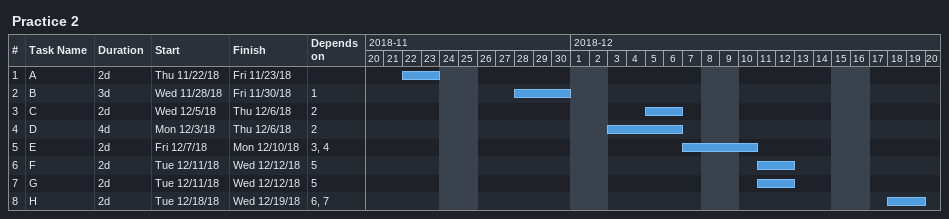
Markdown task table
Practice 2

| ID | Task | Duration | Start | Finish | Predecessors |
|---|---|---|---|---|---|
| 1 | A | 2d | 2018-11-22 | 2018-11-23 |  |
| 2 | B | 3d | 2018-11-28 | 2018-11-30 | 1 |
| 3 | C | 2d | 2018-12-05 | 2018-12-06 | 2 |
| 4 | D | 4d | 2018-12-03 | 2018-12-06 | 2 |
| 5 | E | 2d | 2018-12-07 | 2018-12-10 | 3, 4 |
| 6 | F | 2d | 2018-12-11 | 2018-12-12 | 5 |
| 7 | G | 2d | 2018-12-11 | 2018-12-12 | 5 |
| 8 | H | 2d | 2018-12-18 | 2018-12-19 | 6, 7 |
